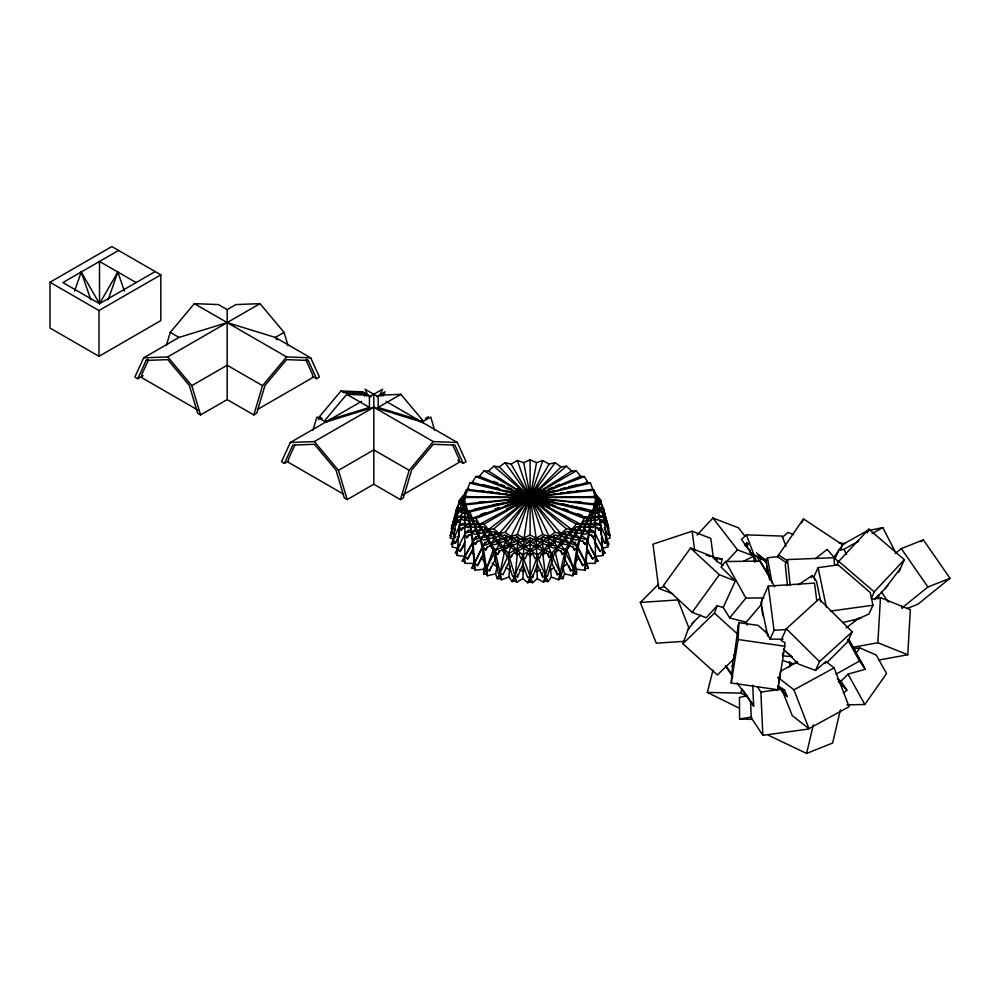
<?xml version="1.0" encoding="UTF-8"?>
<svg xmlns="http://www.w3.org/2000/svg" width="1000" height="1000" viewBox="0 0 1000 1000"><rect width="100%" height="100%" fill="white"/><g stroke="black" fill="none" stroke-linecap="round" stroke-linejoin="round"><path stroke-width="1.5" d="M752.013 719.362L739.575 718.95L739.45 697.412L746.6 695.962L746.625 695.3L751.587 702.625M827.038 662.463L847.65 641.862L852.2 631.838L819.025 598.987L786.325 628.763L781.038 640.425L784.925 642.55L784.775 646.237L777.85 689.725L731.225 683.012L733.025 658.988M731.225 683.012L738.15 639.525L738.825 622.612L758.2 625.4L768 634.338M777.85 689.725L778.012 685.6M536.9 564.587L537.275 578.612L532.463 582.775L530.1 581.875L527.75 582.775L522.938 578.612L523.312 564.587M880.475 597.638L910.35 609.675L907.75 654.762L877.875 642.725L880.475 597.638L872.55 599.087M688.9 627.263L682.913 643.725L717.375 674.987L733.812 659.025L738.413 625.225M780.212 672.675L779.9 676.888L778.075 677.45L779.35 680.325L778.612 683.188M464.85 561.737L462.238 561.112L465.562 556.475L457.05 555.5L459.462 524.263L466.112 490.15L468.638 488.45M458.512 544.525L458.175 548.9L457.6 548.362L460.213 544.65M459.075 537.238L459.3 526.325L460.962 524.438L464.95 522.888M574.587 564.062L576.538 569.225L585.05 570.2L587.463 538.962L594.1 504.85L600.75 500.387L601.325 504.562M581.663 535.625L585.962 538.787L587.3 541.025L586.175 563.6L577.587 546.112M721.312 563.938L716.862 561.462L717.262 557.9L721.963 558.975L721.312 563.938L722.975 565.475M511.55 545.938C506.075 555.562 509.075 566.788 512.712 576.462L514.8 575.45L517.525 577.013L517.837 574.312M600.562 504.425L600.9 501.525L600.9 504.188M523.837 547.35L522.85 564.425L527.65 577.587L530.1 576.325L532.562 577.587L537.362 564.425L536.375 547.35M782.85 652.9L782.475 655.8L792.15 656.75L791.787 657.362L798.625 664.125L815.512 670.413L825.975 661.525L834.125 667.875L849.112 706.688L808.962 728.65L792.275 715.625L782.85 692.05M458.875 504.562L459.462 500.387L460.962 500.225L459.888 499.6L466.562 491.625M524.075 540.588L523.425 547.987M878.3 599.038L878.9 594.812L874.837 599.425M593.462 510.85L530.1 497.5L472.287 482.45L469.825 483.075L456.788 516.075L452.05 546.912L458.738 548.513M566.987 563.987L562.8 567.125L564.6 573.825L572.625 575.75L577.35 544.913L590.388 511.912L603.425 508.575L608.15 526.213M577.438 552.325L574.837 569.325L573.7 568.688L566.888 549.45L570.212 545.388M737.463 631.125L738.825 622.612M522.938 578.612L516.8 582.15L514.8 581L512.188 581.625L508.862 577L509.975 565.887M602.812 548.188L608.15 546.912L603.425 516.075L590.388 483.075L587.925 482.45L584.362 476.562L580.788 476.275L576.25 470.863L571.7 471.037L566.362 466.175L561.013 466.912L555.075 462.688L549.138 464.075L542.837 460.55L536.538 462.625L530.1 497.5L523.675 540.662M460.138 523.475L460.6 521.1M461.775 515.075L462.25 509.975L464.925 509.487M462.912 509.288L463.575 505.838L462.25 502.262L463.537 501.675M465.062 498.237L465.462 496.15L464.85 496.587L530.1 497.5L595.35 496.587L594.75 496.15M593.95 502.925L596.638 503.15L596 506.262L594.1 507.537L591.575 517.85L587.812 542.4L587.3 541.025L584.875 544.462L582.825 541.038M506.238 541.163L503.075 546.938L503.075 549.637L505.6 552.638L506.775 556.587L508.625 554.8L511.2 557.362L511.712 554.75M594.75 507.113L595.35 504L530.1 497.5L467.362 489.312L468.562 488.975M595.288 502.075L597.962 502.262L596.638 505.838L597.075 508.137M761.3 604.163L762.387 599.087M598.663 504.475L599.375 501.312L596.675 501.163M466.375 492.188L456.925 507.75L450.062 537.925L452.95 539.038M550.237 565.887L551.35 577L558.562 579.775L565.438 549.612L584.362 518.425L603.288 516.912L610.15 535.2M565.562 557.038L561.775 573.675L560.138 572.875L555.438 552.987L558.612 549.538M747.163 547.225L747.9 544.038L747.062 542.825L745 544.975L750.362 550.575M768.562 735.337L806.612 753.45L813.325 724.775M840.4 709.825L832.625 743.037L806.612 753.45M504.762 550.413L500.075 572.875L500.075 578.425L501.65 579.775L508.862 577M738.538 707.825L707.337 692.425L712.987 670.15M707.337 692.425L740.825 693.112L741.925 688.763M517.938 543.212L516.325 551.95L519.288 554.65L520.675 558.45L522.85 556.438L525.275 558.713L526.812 555.075L530.1 552.737L533.387 555.075L534.938 558.713L537.362 556.438L539.538 558.45L540.925 554.65L543.888 551.95L542.275 543.212M452.05 526.213L456.788 508.575L461.175 507.525M500.075 578.425L497.3 578.737L495.613 573.825L497.413 564.3M166.325 345.562L170.263 332.388L194.338 303.65L218.425 304.575L227.175 309.625L235.912 304.575L260 303.65L284.088 332.388L288.025 345.562M310.7 357.85L275.338 337.425L227.175 322.6L179 337.425L143.637 357.85L134.887 377.038L137.775 378.7L146.1 360.45L167.725 359.613L189.35 385.425L197.675 413.275L200.55 414.938L227.175 399.575L253.787 414.938L262.538 385.662L286.625 356.925L310.7 357.85L319.45 377.038L316.562 378.7L312.575 376.388M312.962 430.225L316.9 417.038L325.637 422.088L373.812 407.262L421.975 422.088L430.725 417.038L434.663 430.225M318.475 419.738L319.35 416.8L340.975 391L362.6 391.838L365.487 393.5L366.7 396.15M361.55 401.362L290.275 442.512L281.525 461.7L284.413 463.363L292.738 445.112L314.363 444.275L335.988 470.087L344.3 497.938L347.188 499.6L373.812 484.237L400.425 499.6L409.175 470.312L433.25 441.575L457.337 442.512L466.087 461.7L463.2 463.363L457.875 460.288M451.138 528.875L459.888 499.6M528.337 503.4L532.35 491.938M537.275 578.612L543.413 582.15L552.163 552.875L576.25 524.138L600.325 525.062L609.075 544.25L607.075 545.4M552.325 560.312L547.5 576.462L545.413 575.45L542.688 577.013L537.362 564.425M606.325 524.7L607.075 522.175L607.075 524.95M499.188 544.362L495.225 551.6L497.85 554.45L499.1 550.65M457.05 555.5L457.6 553.9L455.25 553L465.538 532.725L468.475 530.188M485.613 564.062L483.675 569.225L475.163 570.2L474.613 568.6L471.838 568.288L474.712 560.913M471.838 568.288L485.15 542.025M483.975 545.438L517.375 534.45L542.837 460.55M558.562 579.775L560.138 578.425L562.913 578.737L550.788 553.112L548.663 545.938M562.913 578.737L564.6 573.825M585.05 570.2L585.6 563.05L582.7 565.6L577.038 554.938L577.038 546.95L571.712 540.237M74.612 291.075L81.213 272L99.513 303.688L155.162 271.562M108.15 299.875L117.812 272L124.412 291.075M482.562 551.013L485.375 569.325L486.512 568.688L489.45 570.9L490.812 567.05M599.637 519.625L602.275 522.225L603.737 518.112L603.737 523.438M825.238 663.6L825.975 661.525M527.75 582.775L538.038 554.575L566.362 528.825L594.675 532.725L604.963 553L602.612 553.9L603.162 555.5L594.65 556.475M682.913 643.725L714.438 613.125L717.1 605.825L723.238 607.45L729.663 617.913L746.213 622.25L747.337 625.062M600.4 527.7L600.9 526.325L600.9 534.325M460.962 515.688L456.925 516.912L450.062 535.2L451.625 536.562M455.412 528.95L453.263 534.65L451.625 531.025L453.675 528.8M456.788 516.075L458.2 516.413L456.475 518.112L457.938 522.225L458.862 519.763L460.838 519.913L461.538 516.287M575.375 534.3L580.05 538.1L578.05 548.4L577.038 546.95L574.475 550.1L572.837 547.013L569.338 545.862L569.338 543.175L565.675 538.9M582.087 522.863L585.425 524.487L585.425 527.188L581.438 537.275L576.7 540.013L567.062 537.775L559.7 546.575L553.513 548.05L543.088 543.513L533.45 550.363L526.75 550.363L517.125 543.513L518.175 537.337L516.275 536.287M591.65 514.288L592.85 511.287L592.85 513.975M595.35 510.637L594.125 513.65L590.388 514.612L586.65 524.062L583.15 527.1L576.25 526.825L569.338 535.062L567.062 535.087L564.1 537.087L561.013 536.375L561.013 533.675L526.062 492.75M512.188 581.625L523.612 554.663L555.075 532.3L586.538 539.612L597.975 561.112L595.35 561.737M517.525 577.013L522.85 564.425M512.263 539.225L510.312 543.787L510.312 546.487M765.575 561.938L767.463 557.775L777.525 556.638L786.225 562.7M765.763 562.762L766.3 561.587L750.113 552.413L753.8 556.112L743.337 561.362M777.387 556.838L803.462 518.888L842.675 544.888L840.2 550.325M761.475 601.087L768.275 586.1L814.5 583.088L816.838 601.025M801.65 522.888L803.462 518.888M834.65 565.125L833.888 557.7L787.525 559.55L785.275 564.513L787.45 585.625M783.037 639.2L770.062 639.125L774.038 630.337L768.275 586.1M811.25 577.6L812.188 575.538L816.45 581.125L820.812 601.912M853.825 620.75L868.95 614.012L872.938 605.225L870.263 592.513L838.112 564.875L818.062 567.65L814.087 576.413L814.938 580.475M827.163 549.462L838.525 562.263M836.95 565.225L838.713 561.337L868.838 529.175L904.375 559.7L898.763 572.087M867.138 532.925L868.838 529.175M815.512 670.413L819.5 661.625L852.2 631.838M871.312 598.337L874.25 591.862L904.375 559.7M148.375 360.1L141.775 374.6L141.775 377.675L198.1 410.2M295.012 444.762L288.412 459.263L288.412 462.337L343.4 494.087M379.425 396.087L382.55 389.237L369.438 396.812L369.438 407.425L330.012 419.562L327.675 421.613L325.112 420.138L346.75 394.325L368.375 395.163L370.925 396.637L369.438 396.812M380.925 396.15L382.125 393.5L385.012 391.838L383.088 396.05M451.138 544.25L459.888 525.062L460.962 524.438L459.462 524.263M455.913 536.462L453.137 539.862L455.225 543.275L459.3 534.325M459.3 526.325L461.163 530.25L462.337 527.663L464.85 527.562M723.238 607.45L735.375 580.925L721.038 567.062L725.55 561.55L760.375 561.062L774.7 586.775M488.5 540.237L484.263 544.575L482.163 548.4L480.163 538.1L484.837 534.3M482.625 546.112L474.613 563.05L477.512 565.6L483.175 554.938L483.175 546.95L485.737 550.1L487.425 546.462M834.887 558.837L838.838 550.375L841.3 547.913M477.512 565.6L482.438 555.5M596.512 527.35L599.05 530.25L600.9 526.325M497.3 578.737L509.425 553.112L542.837 534.45L576.237 545.438L588.375 568.288L585.6 568.6M508.625 562.8L502.962 574.763L500.075 572.875L498.438 573.675L494.35 555.75M511.2 557.362L512.837 553.9L516.325 551.95M878.55 595.538L878.9 594.812M457.6 551.125L457.6 548.362L460.05 551.512L464.85 542.05M471.275 529.338L466.388 531.987L464.85 534.062L467.038 537.762L468.425 535.025L471.388 534.612L471.388 531.925L466.962 511.887M495.613 573.825L487.587 575.75L486.512 574.237L483.675 574.237L496.05 549.125L494.775 549.612L475.85 518.425L456.925 516.912M489.45 570.9L495.225 559.587L495.225 551.6L493.775 553.2L492.85 549.125L490.863 545.862L490.863 543.175L494.538 538.9M497.85 554.45L499.525 551.188L503.075 549.637M462.238 561.112L475.975 536.388M472.7 542.9L464.85 556.188L467.575 559.05L472.912 549.012L472.912 541.025L474.25 538.787L478.55 535.625M471.388 534.612L472.4 542.4L472.912 541.025L475.337 544.462L476.875 541.562L480.163 540.8M467.575 559.05L473.038 549.55M485.737 550.1L487.375 547.013L490.863 545.862M496.125 532.062L493.15 535.087L493.15 537.775L500.513 546.575L506.7 548.05L507.825 546M549.138 464.075L525.25 505.337M118.562 250.438L62.912 282.562L99.513 303.688L117.812 272M475.337 544.462L477.388 541.038M472.287 482.45L475.85 476.562L479.425 476.275L530.1 497.5L587.925 518.138L589.125 517.812L585.513 516.512M569.338 545.862L567.362 549.125L566.438 553.2L560.237 543.162M574.625 528.55L577.15 530.312L577.15 533L575.237 536.15L570.237 538.513M581.95 525.1L578.938 530.062L577.15 530.312L574.475 532.638L566.362 531.512L558.237 538.9L555.562 538.638L552.413 540.288L542.837 537.137L533.263 542.487L530.1 541.562L526.95 542.487L517.375 537.137L507.8 540.288L504.65 538.638L501.975 538.9L493.85 531.512L491.112 531.888L488.512 529.562L486.3 529.612M601.138 538.562L604.987 543.275L607.075 539.862L605.225 537.587M753.363 556.325L741.462 539.412L746.425 534.875L782.15 536.075L785.975 546.213M506.7 535.325L504.65 538.638L504.65 541.325L513.312 549.212L519.888 549.963L530.1 544.25L540.325 549.963L546.9 549.212L555.562 541.325L555.562 538.638L553.513 535.325M593.475 520.388L595.35 517.537L591.5 516.362M688.088 629.5L694 621.6M834.025 557.225L842.675 544.888M863.462 666.038L856.075 653.2L859.788 647.925L876.237 655.013L886.55 673.575L864.825 704.463L846.912 704.9M460.05 551.512L464.588 545.087M578.488 542.487L580.05 540.275M597.3 509.288L599.375 517.225L597.362 520.075L591.575 520.538M473.663 539.612L505.138 532.3L555.075 462.688M551.35 577L548.025 581.625L536.6 554.663L537.188 553.85L538.038 554.575M572.625 575.75L573.7 574.237L573.7 568.688L570.75 570.9L564.987 559.587L564.987 551.6L562.362 554.45L560.688 551.188L557.137 549.637L557.137 546.938L553.975 541.163M716.862 561.462L713.875 558.2L715.913 558.938L713.888 557.05L690.537 548.062L663.375 585.65L692.175 612.35L706.237 617.75L717.1 605.825M713.888 557.05L713.337 557.812L710.8 538.375L692.138 531.2L652.987 544.163L658.75 588.4L672.812 593.812M692.175 612.35L719.338 574.75L735.375 580.925M467.038 537.762L469.375 534.587M500.337 537.638L497.962 540.837L497.962 543.525M747.062 542.825L745 544.975M884.75 588.913L900.4 568.488M594.388 542.65L600.15 551.512L602.612 548.362L602.612 553.9M455.225 543.275L458.113 539.738M729.663 617.913L745.9 598.1L764.075 597.85M479.425 476.275L483.963 470.863L488.512 471.037L543.812 507.062M557.137 549.637L554.612 552.638L553.438 556.587L551.587 554.8L551.075 552.25L552.163 552.875M578.575 526.925L580.788 524.312L582.525 524.138L584.362 521.125L586.188 520.975L587.925 518.138L587.925 520.837L589.788 520.688L591.575 517.85L589.1 517.025M746.213 622.25L761.725 604M538.2 488.013L499.2 533.675L499.2 536.375L496.112 537.087L493.15 535.087L490.875 535.062L483.963 526.825L477.062 527.1L473.562 524.062L469.825 514.612L466.087 513.65L464.85 510.637L467.488 510.112M461.163 530.25L463.7 527.35M587.85 527.275L590.237 524.675L586.688 523.062M697.075 535.05L712.938 518.013L738.55 527.863L745.113 536.375M726.087 562.125L737.513 549.85L753.8 556.112M874.762 599.575L887.85 585.612M586.625 554.175L588.55 552.137L586.487 548.25M588.55 552.137L592.625 559.05L595.35 556.188L590.65 548.212M523.888 503.825L561.013 466.912M840.688 681.525L847.987 674.125L865.25 669.275L848.888 639.587M585.425 527.188L592.788 527.463L595.35 524.875L590.275 522.737M684.837 641.287L656.275 643.188L640.325 602.438L658.538 584.225M546.138 552.062L543.025 555.163L545.413 575.45L545.413 581L543.413 582.15M543.888 551.95L547.375 553.9L549.012 557.362L551.587 554.8L551.587 562.8L557.25 574.763L560.138 572.875L560.138 578.425M457.938 522.225L460.575 519.625M788.538 667.325L791.988 663.938L796.975 662.788M692.113 623.413L700.675 615.112M533.038 553.15L530.1 555.9L527.175 553.15M518.95 553.538L517.188 555.163L514.8 581M784.525 689.95L787.225 696.7L782.438 691.875L784.525 689.95L778.962 686.488L779.887 687.7M843.475 693.288L846.9 690.15L840.55 680.512M488.512 471.037L493.85 466.175L499.2 466.912L535.288 502.762M490.05 533.663L486.85 536.55L486.85 539.237L488.85 542.55L494.425 544.7L504.65 541.325M569.1 531.888L571.7 529.562L573.913 529.612M782.275 537.425L787.95 532.413L793.675 534.575M575.138 561.862L579.237 558.263L577.775 555.5M465.538 532.725L493.85 528.825L566.362 466.175M532.463 582.775L522.175 554.575L523.025 553.85L523.612 554.663M790.113 664.375L790.837 665.362L792.675 663.775L789.275 661.9L790.713 665.188M464.2 502.625L463.575 503.15L464.2 506.262L466.112 507.537L468.562 514.288M895.238 553.475L901.287 548.587L923.375 539.875L950 578.275L917.975 604.188L907.075 608.5M921 541.788L923.375 539.875M901.525 606.125L901.988 607.975L927.913 586.987L950 578.275M815.413 558.688L827.175 549.438M846.125 627.938L859.237 617.938L860.863 618.212L842.9 622.525M466.388 492.663L464.85 493.787L465.538 491.925L466.388 492.663L464.85 492.663L464.85 563.362L473.537 563.362M499.2 466.912L505.138 462.688L511.075 464.075L517.375 460.55L523.675 462.625L530.1 459.825L536.538 462.625M541.438 489.438L516.4 507.062M551.062 537.85L546.062 541.4L543.088 540.825L539.862 542.112L534.45 539.75M485.588 528.55L483.062 530.312L481.275 530.062L478.263 525.1M489.975 538.513L484.975 536.15L483.062 533L483.062 530.312L485.737 532.638L487.7 531.263M466.112 492.837L466.75 492.413M798.263 584.812L812.188 575.538M550.237 570.138L554.087 567.638M481.287 528.612L477.4 531.087L476.1 530.513M571.7 471.037L530.1 497.5L479.425 524.312L477.688 524.138L475.85 521.125L470.425 520.688L468.638 517.85L471.112 517.025M475.962 529.237L471.388 531.925L474.4 534.2L483.062 533M50 282.25L111.838 246.55L160.837 274.837L160.837 320.6L98.987 356.312L50 328.025L50 282.25L98.987 310.538L160.837 274.837M146.1 360.45L148.012 359.338M143.637 357.85L167.725 356.925L260 303.65M137.775 378.7L143.1 375.625M200.55 414.938L191.812 385.662L227.175 365.238L262.538 385.662M284.088 332.388L275.338 337.425L277.087 339.85M257.587 409.425L312.575 377.675L312.575 374.6L305.963 360.1M253.787 414.938L256.675 413.275L264.988 385.425L286.625 359.613L308.25 360.45L316.562 378.7M376.688 396.637L379.237 395.163L400.875 394.325L422.5 420.138L423.35 422.987M290.275 442.512L314.363 441.575L373.812 407.262L433.25 441.575M368.188 396.087L365.062 389.237L378.188 396.812L378.188 407.425L400.875 394.325M284.413 463.363L288.412 461.05M422.5 420.138L419.95 421.613L417.6 419.562L378.188 407.425M425.387 418.475L428.263 416.8M347.188 499.6L338.45 470.312L373.812 449.9L409.175 470.312M402.875 494.862L459.212 462.337L459.212 459.263L452.6 444.762M400.425 499.6L403.312 497.938L411.625 470.087L433.25 444.275L454.888 445.112L463.2 463.363M459.888 525.062L483.963 524.138L576.25 470.863M516.8 582.15L508.05 552.875L509.125 552.25L509.425 553.112M593.65 491.625L600.325 499.6L599.25 500.225L600.75 500.387M540.525 569.587L536.9 571.663L534.725 570.538M605.95 540.5L607.075 539.862L607.075 544.012M841.925 544.9L867 530.887L882.812 527.6L895.675 552.587M838.838 550.375L843.925 549.312L858.675 541.075M872.087 533.587L882.812 527.6M836.012 674.15L859.5 661.062L865.25 669.275M543.938 536.287L542.038 537.337L543.088 543.513M546.075 538.2L549.138 536.525L552.025 537.163L555.075 535L558.125 535.7L561.013 533.675L563.612 534.012M780.325 671.275L797.537 661.85M778.075 677.45L793.962 689.837L834.125 667.875M525.475 570.538L523.312 571.663L519.688 569.587M477.013 523.4L474.787 524.487L474.787 527.188L478.775 537.275L483.512 540.013L493.15 537.775M506.5 509.012L538.513 493.65M558.938 542.438L564.637 540.675M901.988 607.975L903.888 607.075M541.325 492.362L545.525 490.45M548.337 489.162L552.537 487.238M473.525 523.062L469.975 524.675L472.362 527.275L474.787 527.188M584.113 530.513L580 533.4L577.15 533M496.05 550L530.1 535.163L564.163 550L576.538 574.237L573.7 574.237M506.7 548.05L517.125 543.513M525.763 539.75L520.337 542.112L517.125 540.825L514.15 541.4L509.15 537.85M555.35 486.062L559.575 484.288M469.938 522.737L464.85 524.875L467.425 527.463L469.975 527.362M580.788 476.275L530.1 497.5L472.287 518.138L471.087 517.812M467.425 527.463L470.138 526.325M475.85 518.425L584.362 476.562M605.825 539.587L610.15 537.925L603.288 507.75L599.25 507.825M546.525 545.013L552.712 543.925M481.125 514.225L485.337 512.712M495.175 509.212L499.387 507.7L494.938 509.137M464.85 495.65L466.087 495.238M505.188 505.75L519.85 500.887M522.775 499.925L535.962 495.838M658.75 588.4L664.425 586.525M520.612 538.95L523.675 537.962L526.8 539.3L530.1 537.863L533.413 539.3L536.538 537.962L539.6 538.95M468.713 516.362L464.85 517.537L466.737 520.388M464.888 516.062L460.838 517.225L462.85 520.075L468.638 520.538M541.825 494.175L555.025 490.425M560.975 488.85L565.475 487.675M568.475 486.9L577.463 484.55M595.35 513.337L599.35 512.312L600.737 509.263L599.35 508.45M533.475 546.138L536.788 545.288L539.913 545.775M456.788 508.575L469.825 511.912L590.388 483.075M469.825 511.912L482.863 544.913L484.263 544.575M597.863 515.325L603.425 516.075M474.6 509.125L498.988 503.762M493.137 504.95L539.362 496.138M848.763 639.6L852.887 647.3L877.875 642.725M878.938 660.037L907.75 654.762M456.475 515.062L456.475 509.738L457.475 513.987L458.113 511.613L459.475 511.962L459.475 509.263L463.612 508.575M739.575 718.95L751.737 717.075M520.3 545.775L523.425 545.288L526.737 546.138M460.962 507.825L456.925 507.75M543.987 495.45L547.075 495M553.25 494.087L556.337 493.638M563.812 492.537L560.887 492.962L563.987 492.587M568.2 491.887L571.138 491.463M485.737 532.638L488.512 532.25L488.512 529.562L530.1 497.5L587.925 482.45L586.188 482.287M830.312 611.125L872.938 605.225M757.5 686.938L760.875 692.05L781.7 689.163L782.3 690.662L780.925 689.275M752.725 685.225L753.675 706.125L750.537 701.363L751.287 717.788L762.85 735.35L808.512 729.025M853.8 648.725L859.788 647.925M567.038 492.188L571.613 491.587M576.188 490.988L579.237 490.6M496.6 534.012L499.2 533.675L502.088 535.7L505.138 535L508.188 537.163L511.075 536.525L514.138 538.2M459.462 500.387L466.112 504.85L594.1 490.15L600.75 524.263L603.162 555.5M466.112 504.85L472.75 538.962L474.25 538.787M593.938 522.362L600.75 524.263M478.975 502.125L484.95 501.525M713.875 558.2L717.262 557.9M508.95 499.288L513.488 498.913M524.062 498.013L592.85 489.312L594.1 490.15M599.375 519.913L601.35 519.763L602.275 522.225M464.925 502.075L462.25 502.262L462.25 504.95M640.325 602.438L677.9 599.925L689.15 628.65M774.038 630.337L785.95 629.562M463.537 501.163L460.838 501.312L461.538 504.475M507.5 543.925L513.688 545.013M537.888 497.275L520.775 497.238M464.85 497.5L595.35 497.5M464.85 531.987L466.388 531.987M588.925 529.338L595.35 531.987M585.5 560.913L586.675 563.362L595.35 563.362L595.35 492.663L593.825 492.663L594.675 491.925L595.35 493.787M718.938 558.95L721.963 558.975M365.487 393.5L343.862 392.663L340.975 391M595.35 527.562L597.875 527.663L599.05 530.25M752 553.888L752.775 553.925L754.8 562.163M495.575 540.675L501.275 542.438M536.15 498.013L520.85 496.138M838.975 542.95L845.075 543.55M575.262 501.525L581.225 502.125M466.112 490.15L594.1 504.85M587.463 538.962L585.962 538.787L586.538 539.612M480.975 490.6L484.025 490.988M488.6 491.587L493.175 492.188M496.225 492.587L499.275 492.987M588.825 534.612L591.788 535.025L600.15 551.512M738.15 639.525L784.775 646.237M731.9 666.1L732.962 666.25M489.075 491.463L492 491.887M496.4 492.537L499.325 492.962M503.875 493.638L506.962 494.087M513.138 495L516.225 495.45M597.975 508.812L600.737 509.263L600.737 511.962M593.95 509.237L597.962 509.975L596.675 513L593.837 512.475M547.888 501.075L524.237 495.838M550.85 501.675L556.775 502.875M567.075 504.95L561.225 503.762L585.612 509.125M580.05 540.8L583.337 541.562L584.875 544.462M599.038 507.525L603.425 508.575M469.825 483.075L590.388 511.912M575.938 544.575L577.35 544.913M545.413 581L548.025 581.625M464.85 513.337L460.863 512.312L459.475 509.263M482.75 484.55L499.225 488.85M495.288 487.625L499.513 488.812M505.188 490.425L519.85 494.588M593.975 515.688L599.375 517.225M555.562 541.325L565.788 544.7L571.362 542.55L573.362 539.237L573.362 536.55L570.163 533.663M555.025 505.75L530.1 497.5L514.688 490.45M594.125 495.238L595.35 495.65M563.638 508.7L567.85 510.213M577.688 513.725L581.9 515.225M782.788 660.475L789.675 663.062M706.15 555.05L710.462 556.7M602.013 516.413L603.288 516.912M475.85 476.562L584.362 518.425M565.438 549.612L564.163 549.125L564.163 550M493.6 481.35L497.825 483.113M500.637 484.288L504.862 486.062M590.075 526.325L592.788 527.463M507.675 487.238L511.875 489.162M539.825 502.238L530.1 497.5L517.513 488.537M542.6 503.587L549.538 506.975M740.825 693.112L746.6 695.962M837.375 679.013L840.837 680.938M517.375 534.45L550.788 553.112M386.062 401.362L457.337 442.512M599.25 524.438L600.325 525.062M306.325 359.338L308.25 360.45M194.338 303.65L286.625 356.925M483.963 470.863L576.25 524.138M346.75 394.325L369.438 407.425M136.1 282.562L99.513 261.438L99.513 303.688M319.35 416.8L322.238 418.475M170.263 332.388L179 337.425M584.25 529.237L588.825 531.925L585.812 534.2L582.812 533.787L582.812 531.087L578.925 528.612M506.125 567.638L509.975 570.138M778.3 554.8L787.15 560.662M460.138 503.537L460.838 504M766.875 560.675L758.775 555.062L761.838 559.388M505.138 532.3L536.6 554.663M766.038 562.15L756.6 552.863M761.375 559.575L756.425 555.988L768.763 575.375L766.538 566.013L766.812 568.9M492.175 563.212L497.413 567.125M750.113 552.413L753.95 555.4M786.575 652.2L792.15 656.75M480.213 533.4L477.4 531.087L477.4 533.787M838.713 561.337L874.25 591.862M591.737 530.188L594.675 532.725M603.038 551.325L604.963 553M493.85 466.175L566.362 528.825M480.975 558.263L484.05 560.962M714.438 613.125L737.8 634.312M493.85 528.825L522.175 554.575M541.263 553.538L543.025 555.163L543.025 551.3M690.537 548.062L719.338 574.75M786.325 628.763L819.5 661.625M783.388 649.05L789.7 655.3M514.075 552.062L517.188 555.163L517.188 551.3M838.238 681.438L846.9 690.15M746.775 542.9L747.9 544.038M564.087 532.062L567.062 535.087L567.062 537.775M471.662 552.137L473.587 554.175M501.6 549.538L504.762 552.987M481.637 526.925L479.425 524.312L479.425 527M483.963 524.138L508.05 552.875M314.363 441.575L338.45 470.312M167.725 356.925L191.812 385.662M784.275 693.075L787.225 696.7M490 545.388L493.325 549.45L486.512 568.688L486.512 574.237M712.938 518.013L737.513 549.85M559.875 537.638L562.25 540.837L562.25 543.525M593.825 531.987L595.35 534.062L593.175 537.762L590.837 534.587M742.712 689.85L745.837 694.212M595.475 557.638L597.975 561.112M505.138 462.688L555.075 532.3M726.45 666.65L732.562 675.212M737.125 682.962L753.675 706.125M901.287 548.587L927.913 586.987M881.388 592L888.413 602.125M778.388 685.725L782.438 691.875M725.337 665.588L732.763 676.875M852.887 647.3L854.638 650.037M534.15 504.038L511.075 464.075M474.012 520.975L472.287 518.138L472.287 520.837M595.35 494.688L603.288 507.75M725.55 561.55L745.9 598.1M847.987 674.125L864.825 704.463M847.638 639.538L859.5 661.062M587.3 549.012L592.625 559.05M843.925 549.312L846.575 554.462M765.837 630.913L770.062 639.125M852.412 646L856.075 653.2M579.812 559.487L582.7 565.6M572.788 546.462L574.475 550.1M601.487 535.6L604.987 543.275M362.6 391.838L364.525 396.05M789.275 661.9L790.837 665.362M547.95 539.225L549.9 543.787L549.9 546.487M462.25 509.975L463.537 513M527.85 491.938L549.138 536.525L549.138 539.212M765.788 561.475L766.213 562.612M793.962 689.837L808.962 728.65M746.425 534.875L756.562 561.75M604.275 527.525L606.938 534.65L608.575 531.025L608.575 535.175M568.938 565.775L570.75 570.9M81.213 272L90.875 299.875M586.675 563.362L588.375 568.288M575.062 542.025L576.237 545.438M517.375 460.55L542.837 534.45M561.112 550.65L562.362 554.45M600.325 499.6L609.075 528.875M531.438 501.925L523.675 462.625M602.087 511.613L602.737 513.987L603.737 509.738L603.737 513.737M556.3 570.775L557.25 574.763M494.775 549.612L501.65 579.775M818.062 567.65L826.325 607.013M761.625 606.638L767.738 636.013M548.237 553.438L549.012 557.362M465.462 507.113L464.85 504L530.1 497.5L580.788 524.312L580.788 527M595.575 500.387L596 502.625M599.6 521.1L600.062 523.475M767.463 557.775L772.062 583M766.3 561.587L769.65 579.987M482.863 544.913L487.587 575.75M536.125 540.588L536.788 547.987M761.025 602.087L762.825 615.862M692.138 531.2L694.675 550.625M542.212 572.962L542.688 577.013M459.65 504.425L459.3 501.525L459.3 504.188M787.525 559.55L790.163 585.2M601.475 541.613L601.925 547.438M472.75 538.962L475.163 570.2M472.912 549.012L474.613 568.6M760.875 692.05L762.85 735.35M733.713 654.712L733.812 659.025M597.962 502.262L597.962 504.95M596.638 503.15L596.638 505.838M576.538 569.225L576.538 574.237M571.7 532.25L571.7 529.562L530.1 497.5L467.362 511.287L467.362 513.975M536.538 540.662L530.1 497.5L511.075 536.525L511.075 539.212M532.562 574.862L532.562 577.587M530.1 459.825L530.1 535.163M530.1 538.013L530.1 581.875M483.675 569.225L483.675 574.237M456.475 518.112L456.475 524.775M453.137 522.175L453.137 524.95M453.137 539.862L453.137 544.012M373.812 394.275L373.812 484.237M227.175 309.625L227.175 399.575M98.987 310.538L98.987 356.312"/></g></svg>
